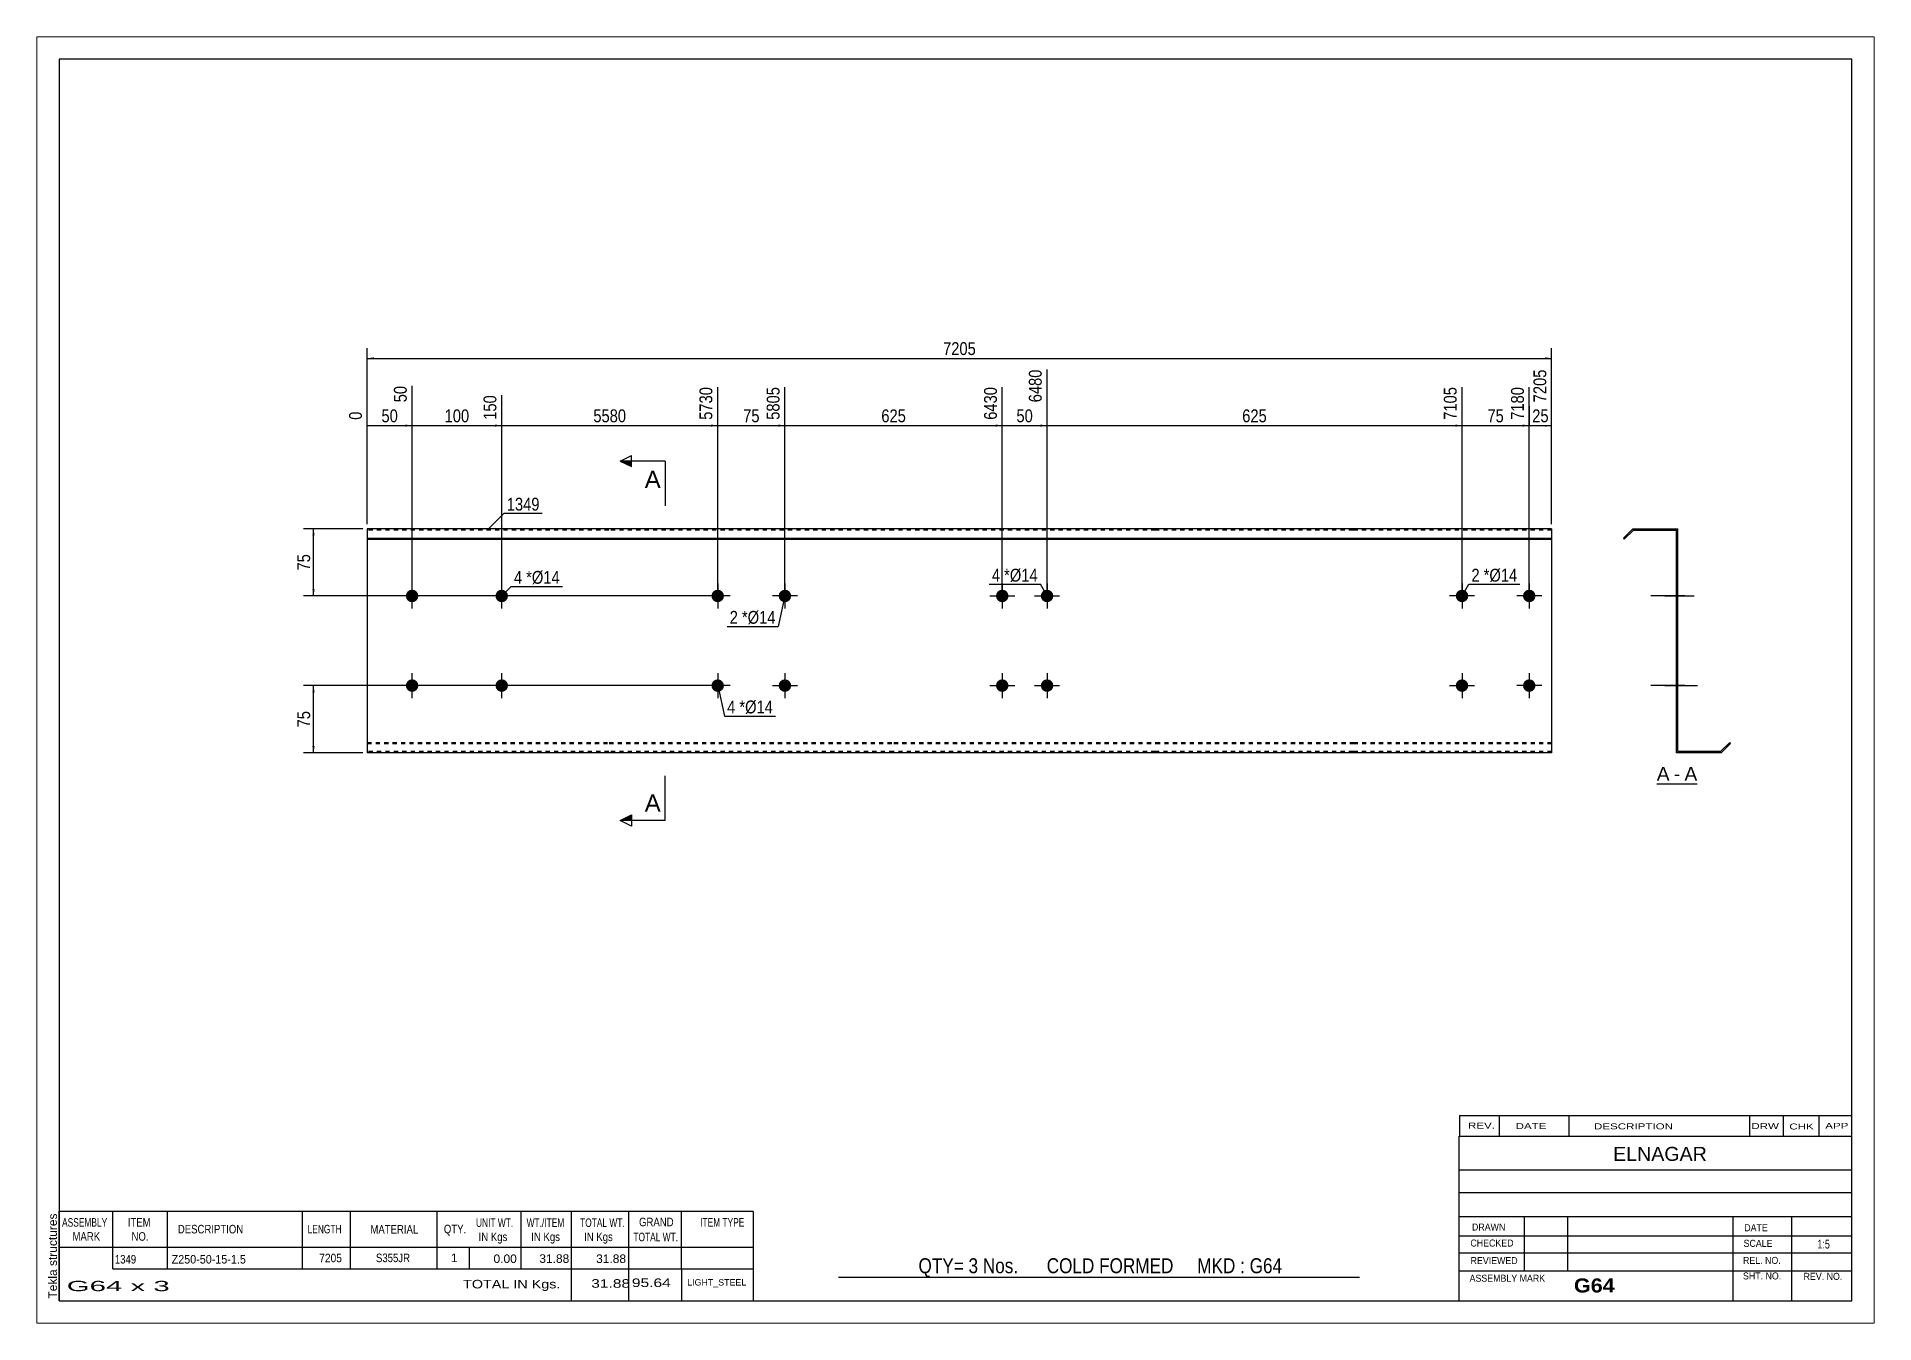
# Paper-space layout 'Layout1' of a CAD drawing. Header units: millimetres. Extents: x 0 to 410, y 0 to 287.
# The model-space entities are those that its viewports show. They can reach past a viewport. Long polylines and large blocks are cut down to what shows.
import ezdxf

# ---------------------------------------------------------------- set-up
doc = ezdxf.new("R2010")
doc.units = ezdxf.units.MM
doc.linetypes.add('DXK_LINE_DOT1', pattern=[1.8814, 0.9407, -0.9407])
doc.layers.add('Viewport layer', color=7, linetype='Continuous', plot=False)
doc.styles.add('Arial', font='ARIAL.TTF', dxfattribs={"height": 0.2})
doc.styles.add('Arial Bold', font='ARIALBD.TTF', dxfattribs={"height": 0.2})
doc.styles.add('Arial Narrow', font='ARIALN.TTF', dxfattribs={"height": 0.2})

# ---------------------------------------------------------------- blocks, each defined once
blk = doc.blocks.new('Unknown-629089928-1613')
at = {"color": 5, "linetype": 'Continuous'}
for p, q in [((331.25, 129.75), (-68.75, 129.75)), ((-68.75, 129.75), (-68.75, -147.25)), ((331.25, -147.25), (331.25, 129.75)), ((-68.75, -147.25), (331.25, -147.25))]:
    blk.add_line(p, q, dxfattribs=at)
at = {"color": 174, "linetype": 'Continuous', "style": 'Arial'}
blk.add_text('Tekla structures', height=1.9102, rotation=90, dxfattribs=at).set_placement((-69.25, -146.75))
blk = doc.blocks.new('Unknown-629089928-12 - 1230')
at = {"color": 7, "linetype": 'Continuous'}
blk.add_line((287.73, -31.95), (296.76, -31.95), dxfattribs=at)
at = {"color": 0, "linetype": 'Continuous'}
blk.add_wipeout([(290.57, -31.2), (290.57, -28), (287.73, -28), (287.73, -31.2)], dxfattribs=at)
blk.add_wipeout([(292.95, -31.2), (292.95, -28), (291.53, -28), (291.53, -31.2)], dxfattribs=at)
at = {"color": 96, "linetype": 'Continuous', "style": 'Arial'}
blk.add_text('A', height=3.06, dxfattribs=at).set_placement((287.73, -31.2))
at = {"color": 0, "linetype": 'Continuous'}
blk.add_wipeout([(296.76, -31.2), (296.76, -28), (293.91, -28), (293.91, -31.2)], dxfattribs=at)
at = {"color": 96, "linetype": 'Continuous', "style": 'Arial'}
for s, p in [('A', (293.91, -31.2)), ('-', (291.53, -31.2))]:
    blk.add_text(s, height=3.06, dxfattribs=at).set_placement(p)
blk = doc.blocks.new('Bolt-629089928-1223 - 1203')
at = {"linetype": 'Continuous'}
blk.add_hatch(color=3, dxfattribs=at).paths.add_polyline_path([(245.67, 10, -1), (242.87, 10, -1)])
at = {"color": 3, "linetype": 'Continuous'}
for p, q in [((244.27, 12.8), (244.27, 7.2)), ((247.07, 10), (241.47, 10))]:
    blk.add_line(p, q, dxfattribs=at)
blk = doc.blocks.new('Part-629089928-1218 - 1203')
at = {"color": 2, "linetype": 'Continuous'}
for p, q in [((0, 25), (0, -25)), ((53.9, 25), (0, 25)), ((117.39, 25), (54, 25)), ((175.88, 25), (117.49, 25)), ((219.98, 25), (175.98, 25)), ((264.27, 25), (220.08, 25)), ((264.27, 25), (264.27, -25)), ((0, 22.88), (53.9, 22.88)), ((0, 22.67), (53.9, 22.67)), ((54, 22.88), (117.39, 22.88)), ((54, 22.67), (117.39, 22.67)), ((117.49, 22.88), (175.88, 22.88)), ((117.49, 22.67), (175.88, 22.67)), ((175.98, 22.88), (219.98, 22.88)), ((175.98, 22.67), (219.98, 22.67)), ((220.08, 22.88), (264.27, 22.88)), ((220.08, 22.67), (264.27, 22.67)), ((53.9, -25), (0, -25)), ((117.39, -25), (54, -25)), ((175.88, -25), (117.49, -25)), ((219.98, -25), (175.98, -25)), ((264.27, -25), (220.08, -25))]:
    blk.add_line(p, q, dxfattribs=at)
at = {"color": 7, "linetype": 'DXK_LINE_DOT1'}
for p, q in [((53.9, 24.7), (0, 24.7)), ((117.39, 24.7), (54, 24.7)), ((175.88, 24.7), (117.49, 24.7)), ((219.98, 24.7), (175.98, 24.7)), ((264.27, 24.7), (220.08, 24.7)), ((0, -22.67), (53.9, -22.67)), ((0, -22.88), (53.9, -22.88)), ((54, -22.67), (117.39, -22.67)), ((54, -22.88), (117.39, -22.88)), ((117.49, -22.67), (175.88, -22.67)), ((117.49, -22.88), (175.88, -22.88)), ((175.98, -22.67), (219.98, -22.67)), ((175.98, -22.88), (219.98, -22.88)), ((220.08, -22.67), (264.27, -22.67)), ((220.08, -22.88), (264.27, -22.88)), ((53.9, -24.7), (0, -24.7)), ((117.39, -24.7), (54, -24.7)), ((175.88, -24.7), (117.49, -24.7)), ((219.98, -24.7), (175.98, -24.7)), ((264.27, -24.7), (220.08, -24.7))]:
    blk.add_line(p, q, dxfattribs=at)
blk = doc.blocks.new('Bolt-629089928-1219 - 1203')
at = {"linetype": 'Continuous'}
for points in [[(10, 8.6, -1), (10, 11.4, -1)], [(30, 8.6, -1), (30, 11.4, -1)], [(10, -11.4, -1), (10, -8.6, -1)], [(30, -11.4, -1), (30, -8.6, -1)]]:
    blk.add_hatch(color=3, dxfattribs=at).paths.add_polyline_path(points)
at = {"color": 3, "linetype": 'Continuous'}
for p, q in [((10, 7.2), (10, 12.8)), ((30, 7.2), (30, 12.8)), ((12.8, 10), (7.2, 10)), ((32.8, 10), (27.2, 10)), ((10, -12.8), (10, -7.2)), ((30, -12.8), (30, -7.2)), ((12.8, -10), (7.2, -10)), ((32.8, -10), (27.2, -10))]:
    blk.add_line(p, q, dxfattribs=at)
blk = doc.blocks.new('Bolt-629089928-1220 - 1203')
at = {"linetype": 'Continuous'}
for points in [[(143.08, 10, -1), (140.28, 10, -1)], [(153.08, 10, -1), (150.28, 10, -1)], [(143.08, -10, -1), (140.28, -10, -1)], [(153.08, -10, -1), (150.28, -10, -1)]]:
    blk.add_hatch(color=3, dxfattribs=at).paths.add_polyline_path(points)
at = {"color": 3, "linetype": 'Continuous'}
for p, q in [((141.68, 12.8), (141.68, 7.2)), ((151.68, 12.8), (151.68, 7.2)), ((138.88, 10), (144.48, 10)), ((148.88, 10), (154.48, 10)), ((141.68, -7.2), (141.68, -12.8)), ((151.68, -7.2), (151.68, -12.8)), ((138.88, -10), (144.48, -10)), ((148.88, -10), (154.48, -10))]:
    blk.add_line(p, q, dxfattribs=at)
blk = doc.blocks.new('Bolt-629089928-1221 - 1203')
at = {"linetype": 'Continuous'}
blk.add_hatch(color=3, dxfattribs=at).paths.add_polyline_path([(94.59, -10, -1), (91.79, -10, -1)])
at = {"color": 3, "linetype": 'Continuous'}
for p, q in [((93.19, -7.2), (93.19, -12.8)), ((90.39, -10), (95.99, -10))]:
    blk.add_line(p, q, dxfattribs=at)
blk = doc.blocks.new('Bolt-629089928-1222 - 1203')
at = {"linetype": 'Continuous'}
blk.add_hatch(color=3, dxfattribs=at).paths.add_polyline_path([(245.67, -10, -1), (242.87, -10, -1)])
at = {"color": 3, "linetype": 'Continuous'}
for p, q in [((244.27, -7.2), (244.27, -12.8)), ((241.47, -10), (247.07, -10))]:
    blk.add_line(p, q, dxfattribs=at)
blk = doc.blocks.new('Bolt-629089928-1224 - 1203')
at = {"linetype": 'Continuous'}
blk.add_hatch(color=3, dxfattribs=at).paths.add_polyline_path([(94.59, 10, -1), (91.79, 10, -1)])
at = {"color": 3, "linetype": 'Continuous'}
for p, q in [((93.19, 12.8), (93.19, 7.2)), ((95.99, 10), (90.39, 10))]:
    blk.add_line(p, q, dxfattribs=at)
blk = doc.blocks.new('Bolt-629089928-1225 - 1203')
at = {"linetype": 'Continuous'}
for points in [[(79.59, -10, -1), (76.79, -10, -1)], [(260.67, -10, -1), (257.87, -10, -1)]]:
    blk.add_hatch(color=3, dxfattribs=at).paths.add_polyline_path(points)
at = {"color": 3, "linetype": 'Continuous'}
for p, q in [((78.19, -7.2), (78.19, -12.8)), ((259.27, -7.2), (259.27, -12.8)), ((80.99, -10), (75.39, -10)), ((262.07, -10), (256.47, -10))]:
    blk.add_line(p, q, dxfattribs=at)
blk = doc.blocks.new('Bolt-629089928-1226 - 1203')
at = {"linetype": 'Continuous'}
for points in [[(79.59, 10, -1), (76.79, 10, -1)], [(260.67, 10, -1), (257.87, 10, -1)]]:
    blk.add_hatch(color=3, dxfattribs=at).paths.add_polyline_path(points)
at = {"color": 3, "linetype": 'Continuous'}
for p, q in [((78.19, 12.8), (78.19, 7.2)), ((259.27, 12.8), (259.27, 7.2)), ((80.99, 10), (75.39, 10)), ((262.07, 10), (256.47, 10))]:
    blk.add_line(p, q, dxfattribs=at)
blk = doc.blocks.new('Part-629089928-1232 - 1230')
at = {"color": 2, "linetype": 'Continuous'}
for p, q in [((282.39, 25), (280.27, 22.88)), ((280.48, 22.67), (282.52, 24.7)), ((282.39, 25), (292.39, 25)), ((282.52, 24.7), (292.09, 24.7)), ((292.09, -25), (292.09, 24.7)), ((292.39, -24.7), (292.39, 25)), ((280.27, 22.88), (280.48, 22.67)), ((301.97, -24.7), (304, -22.67)), ((302.09, -25), (304.21, -22.88)), ((304.21, -22.88), (304, -22.67)), ((302.09, -25), (292.09, -25)), ((301.97, -24.7), (292.39, -24.7))]:
    blk.add_line(p, q, dxfattribs=at)
blk = doc.blocks.new('Bolt-629089928-1233 - 1230')
at = {"linetype": 'Continuous'}
for points in [[(292.39, 8.6), (292.39, 11.4), (292.09, 11.4), (292.09, 8.6)], [(292.39, 8.6), (292.39, 11.4), (292.09, 11.4), (292.09, 8.6)], [(292.39, -11.4), (292.39, -8.6), (292.09, -8.6), (292.09, -11.4)], [(292.39, -11.4), (292.39, -8.6), (292.09, -8.6), (292.09, -11.4)]]:
    blk.add_hatch(color=3, dxfattribs=at).paths.add_polyline_path(points)
at = {"color": 3, "linetype": 'Continuous'}
for p, q in [((293.99, 10), (286.39, 10)), ((293.99, 10), (286.39, 10)), ((292.39, 11.4), (292.09, 11.4)), ((292.39, 11.4), (292.09, 11.4)), ((292.39, 8.6), (292.09, 8.6)), ((292.39, 8.6), (292.09, 8.6)), ((293.99, -10), (286.39, -10)), ((293.99, -10), (286.39, -10)), ((292.39, -8.6), (292.09, -8.6)), ((292.39, -8.6), (292.09, -8.6)), ((292.39, -11.4), (292.09, -11.4)), ((292.39, -11.4), (292.09, -11.4))]:
    blk.add_line(p, q, dxfattribs=at)
blk = doc.blocks.new('Bolt-629089928-1234 - 1230')
at = {"linetype": 'Continuous'}
for points in [[(292.39, 8.6), (292.39, 11.4), (292.09, 11.4), (292.09, 8.6)], [(292.39, 8.6), (292.39, 11.4), (292.09, 11.4), (292.09, 8.6)], [(292.39, -11.4), (292.39, -8.6), (292.09, -8.6), (292.09, -11.4)], [(292.39, -11.4), (292.39, -8.6), (292.09, -8.6), (292.09, -11.4)]]:
    blk.add_hatch(color=3, dxfattribs=at).paths.add_polyline_path(points)
at = {"color": 3, "linetype": 'Continuous'}
for p, q in [((289.49, 10), (296.09, 10)), ((289.49, 10), (296.09, 10)), ((292.09, 11.4), (292.39, 11.4)), ((292.09, 11.4), (292.39, 11.4)), ((292.09, 8.6), (292.39, 8.6)), ((292.09, 8.6), (292.39, 8.6)), ((289.49, -10), (296.09, -10)), ((289.49, -10), (296.09, -10)), ((292.09, -8.6), (292.39, -8.6)), ((292.09, -8.6), (292.39, -8.6)), ((292.09, -11.4), (292.39, -11.4)), ((292.09, -11.4), (292.39, -11.4))]:
    blk.add_line(p, q, dxfattribs=at)
blk = doc.blocks.new('Bolt-629089928-1235 - 1230')
at = {"linetype": 'Continuous'}
blk.add_hatch(color=3, dxfattribs=at).paths.add_polyline_path([(292.39, -11.4), (292.39, -8.6), (292.09, -8.6), (292.09, -11.4)])
at = {"color": 3, "linetype": 'Continuous'}
for p, q in [((290.19, -10), (296.79, -10)), ((292.09, -8.6), (292.39, -8.6)), ((292.09, -11.4), (292.39, -11.4))]:
    blk.add_line(p, q, dxfattribs=at)
blk = doc.blocks.new('Bolt-629089928-1236 - 1230')
at = {"linetype": 'Continuous'}
blk.add_hatch(color=3, dxfattribs=at).paths.add_polyline_path([(292.39, -11.4), (292.39, -8.6), (292.09, -8.6), (292.09, -11.4)])
at = {"color": 3, "linetype": 'Continuous'}
for p, q in [((290.19, -10), (296.79, -10)), ((292.09, -8.6), (292.39, -8.6)), ((292.09, -11.4), (292.39, -11.4))]:
    blk.add_line(p, q, dxfattribs=at)
blk = doc.blocks.new('Bolt-629089928-1237 - 1230')
at = {"linetype": 'Continuous'}
blk.add_hatch(color=3, dxfattribs=at).paths.add_polyline_path([(292.39, 8.6), (292.39, 11.4), (292.09, 11.4), (292.09, 8.6)])
at = {"color": 3, "linetype": 'Continuous'}
for p, q in [((293.99, 10), (287.39, 10)), ((292.39, 11.4), (292.09, 11.4)), ((292.39, 8.6), (292.09, 8.6))]:
    blk.add_line(p, q, dxfattribs=at)
blk = doc.blocks.new('Bolt-629089928-1238 - 1230')
at = {"linetype": 'Continuous'}
blk.add_hatch(color=3, dxfattribs=at).paths.add_polyline_path([(292.39, 8.6), (292.39, 11.4), (292.09, 11.4), (292.09, 8.6)])
at = {"color": 3, "linetype": 'Continuous'}
for p, q in [((293.99, 10), (287.39, 10)), ((292.39, 11.4), (292.09, 11.4)), ((292.39, 8.6), (292.09, 8.6))]:
    blk.add_line(p, q, dxfattribs=at)
blk = doc.blocks.new('Bolt-629089928-1239 - 1230')
at = {"linetype": 'Continuous'}
blk.add_hatch(color=3, dxfattribs=at).paths.add_polyline_path([(292.39, -11.4), (292.39, -8.6), (292.09, -8.6), (292.09, -11.4)])
blk.add_hatch(color=3, dxfattribs=at).paths.add_polyline_path([(292.39, -11.4), (292.39, -8.6), (292.09, -8.6), (292.09, -11.4)])
at = {"color": 3, "linetype": 'Continuous'}
for p, q in [((293.99, -10), (287.39, -10)), ((293.99, -10), (287.39, -10)), ((292.39, -8.6), (292.09, -8.6)), ((292.39, -8.6), (292.09, -8.6)), ((292.39, -11.4), (292.09, -11.4)), ((292.39, -11.4), (292.09, -11.4))]:
    blk.add_line(p, q, dxfattribs=at)
blk = doc.blocks.new('Bolt-629089928-1240 - 1230')
at = {"linetype": 'Continuous'}
blk.add_hatch(color=3, dxfattribs=at).paths.add_polyline_path([(292.39, 8.6), (292.39, 11.4), (292.09, 11.4), (292.09, 8.6)])
blk.add_hatch(color=3, dxfattribs=at).paths.add_polyline_path([(292.39, 8.6), (292.39, 11.4), (292.09, 11.4), (292.09, 8.6)])
at = {"color": 3, "linetype": 'Continuous'}
for p, q in [((293.99, 10), (287.39, 10)), ((293.99, 10), (287.39, 10)), ((292.39, 11.4), (292.09, 11.4)), ((292.39, 11.4), (292.09, 11.4)), ((292.39, 8.6), (292.09, 8.6)), ((292.39, 8.6), (292.09, 8.6))]:
    blk.add_line(p, q, dxfattribs=at)
blk = doc.blocks.new('StraightDimension-629089928-1293 - 1203')
at = {"linetype": 'Continuous'}
for points in [[(-12.25, 23.5), (-12, 25), (-11.75, 23.5)], [(-11.75, 11.5), (-12, 10), (-12.25, 11.5)]]:
    blk.add_hatch(color=7, dxfattribs=at).paths.add_polyline_path(points)
at = {"color": 7, "linetype": 'Continuous'}
for p, q in [((-1, 25), (-14.25, 25)), ((-12, 10), (-12, 25)), ((77.19, 10), (-14.25, 10))]:
    blk.add_line(p, q, dxfattribs=at)
at = {"color": 0}
blk.add_wipeout([(-12.15, 19.93), (-16.35, 19.93), (-16.35, 15.07), (-12.15, 15.07)], dxfattribs=at)
at = {"color": 3, "style": 'Arial Narrow'}
blk.add_text('75', height=2.863, rotation=90.0002, dxfattribs=at).set_placement((-12.75, 15.67))
blk = doc.blocks.new('StraightDimension-629089928-1251 - 1203')
at = {"linetype": 'Continuous'}
blk.add_hatch(color=7, dxfattribs=at).paths.add_polyline_path([(150.18, 48.25), (151.68, 48), (150.18, 47.75)])
at = {"color": 7, "linetype": 'Continuous'}
for p, q in [((151.68, 11), (151.68, 60.51)), ((141.68, 11), (141.68, 56.61)), ((141.68, 48), (151.68, 48))]:
    blk.add_line(p, q, dxfattribs=at)
at = {"color": 0}
blk.add_wipeout([(149.11, 48.15), (149.11, 52.35), (144.25, 52.35), (144.25, 48.15)], dxfattribs=at)
at = {"color": 0, "linetype": 'Continuous'}
blk.add_wipeout([(151.08, 61.11), (146.88, 61.11), (146.88, 52.6), (151.08, 52.6)], dxfattribs=at)
at = {"color": 3, "linetype": 'Continuous', "style": 'Arial Narrow'}
blk.add_text('6480', height=2.863, rotation=90.0002, dxfattribs=at).set_placement((150.48, 53.2))
at = {"color": 3, "style": 'Arial Narrow'}
blk.add_text('50', height=2.863, dxfattribs=at).set_placement((144.85, 48.75))
blk = doc.blocks.new('StraightDimension-629089928-1250 - 1203')
at = {"linetype": 'Continuous'}
blk.add_hatch(color=7, dxfattribs=at).paths.add_polyline_path([(242.77, 48.25), (244.27, 48), (242.77, 47.75)])
at = {"color": 7, "linetype": 'Continuous'}
for p, q in [((151.68, 11), (151.68, 60.51)), ((244.27, 11), (244.27, 56.61)), ((151.68, 48), (244.27, 48))]:
    blk.add_line(p, q, dxfattribs=at)
at = {"color": 0, "linetype": 'Continuous'}
blk.add_wipeout([(243.67, 57.21), (239.47, 57.21), (239.47, 48.7), (243.67, 48.7)], dxfattribs=at)
at = {"color": 0}
blk.add_wipeout([(201.32, 48.15), (201.32, 52.35), (194.63, 52.35), (194.63, 48.15)], dxfattribs=at)
at = {"color": 3, "linetype": 'Continuous', "style": 'Arial Narrow'}
blk.add_text('7105', height=2.863, rotation=90.0002, dxfattribs=at).set_placement((243.07, 49.3))
at = {"color": 3, "style": 'Arial Narrow'}
blk.add_text('625', height=2.863, dxfattribs=at).set_placement((195.23, 48.75))
blk = doc.blocks.new('StraightDimension-629089928-1248 - 1203')
at = {"linetype": 'Continuous'}
blk.add_hatch(color=7, dxfattribs=at).paths.add_polyline_path([(262.77, 48.25), (264.27, 48), (262.77, 47.75)])
at = {"color": 7, "linetype": 'Continuous'}
for p, q in [((264.27, 26), (264.27, 60.51)), ((259.27, 11), (259.27, 56.61)), ((259.27, 48), (264.27, 48))]:
    blk.add_line(p, q, dxfattribs=at)
at = {"color": 0}
blk.add_wipeout([(264.2, 48.15), (264.2, 52.35), (259.34, 52.35), (259.34, 48.15)], dxfattribs=at)
at = {"color": 0, "linetype": 'Continuous'}
blk.add_wipeout([(263.67, 61.11), (259.47, 61.11), (259.47, 52.6), (263.67, 52.6)], dxfattribs=at)
at = {"color": 3, "linetype": 'Continuous', "style": 'Arial Narrow'}
blk.add_text('7205', height=2.863, rotation=90.0002, dxfattribs=at).set_placement((263.07, 53.2))
at = {"color": 3, "style": 'Arial Narrow'}
blk.add_text('25', height=2.863, dxfattribs=at).set_placement((259.94, 48.75))
blk = doc.blocks.new('StraightDimension-629089928-1249 - 1203')
at = {"linetype": 'Continuous'}
blk.add_hatch(color=7, dxfattribs=at).paths.add_polyline_path([(257.77, 48.25), (259.27, 48), (257.77, 47.75)])
at = {"color": 7, "linetype": 'Continuous'}
for p, q in [((244.27, 11), (244.27, 56.61)), ((259.27, 11), (259.27, 56.61)), ((244.27, 48), (259.27, 48))]:
    blk.add_line(p, q, dxfattribs=at)
at = {"color": 0}
blk.add_wipeout([(254.2, 48.15), (254.2, 52.35), (249.34, 52.35), (249.34, 48.15)], dxfattribs=at)
at = {"color": 0, "linetype": 'Continuous'}
blk.add_wipeout([(258.67, 57.21), (254.47, 57.21), (254.47, 48.7), (258.67, 48.7)], dxfattribs=at)
at = {"color": 3, "linetype": 'Continuous', "style": 'Arial Narrow'}
blk.add_text('7180', height=2.863, rotation=90.0002, dxfattribs=at).set_placement((258.07, 49.3))
at = {"color": 3, "style": 'Arial Narrow'}
blk.add_text('75', height=2.863, dxfattribs=at).set_placement((249.94, 48.75))
blk = doc.blocks.new('StraightDimension-629089928-1252 - 1203')
at = {"linetype": 'Continuous'}
blk.add_hatch(color=7, dxfattribs=at).paths.add_polyline_path([(140.18, 48.25), (141.68, 48), (140.18, 47.75)])
at = {"color": 7, "linetype": 'Continuous'}
for p, q in [((93.19, 11), (93.19, 56.61)), ((141.68, 11), (141.68, 56.61)), ((93.19, 48), (141.68, 48))]:
    blk.add_line(p, q, dxfattribs=at)
at = {"color": 0, "linetype": 'Continuous'}
blk.add_wipeout([(141.08, 57.21), (136.88, 57.21), (136.88, 48.7), (141.08, 48.7)], dxfattribs=at)
at = {"color": 0}
blk.add_wipeout([(120.78, 48.15), (120.78, 52.35), (114.1, 52.35), (114.1, 48.15)], dxfattribs=at)
at = {"color": 3, "linetype": 'Continuous', "style": 'Arial Narrow'}
blk.add_text('6430', height=2.863, rotation=90.0002, dxfattribs=at).set_placement((140.48, 49.3))
at = {"color": 3, "style": 'Arial Narrow'}
blk.add_text('625', height=2.863, dxfattribs=at).set_placement((114.7, 48.75))
blk = doc.blocks.new('StraightDimension-629089928-1253 - 1203')
at = {"linetype": 'Continuous'}
blk.add_hatch(color=7, dxfattribs=at).paths.add_polyline_path([(91.69, 48.25), (93.19, 48), (91.69, 47.75)])
at = {"color": 7, "linetype": 'Continuous'}
for p, q in [((78.19, 11), (78.19, 56.61)), ((93.19, 11), (93.19, 56.61)), ((78.19, 48), (93.19, 48))]:
    blk.add_line(p, q, dxfattribs=at)
at = {"color": 0}
blk.add_wipeout([(88.12, 48.15), (88.12, 52.35), (83.27, 52.35), (83.27, 48.15)], dxfattribs=at)
at = {"color": 0, "linetype": 'Continuous'}
blk.add_wipeout([(92.59, 57.21), (88.39, 57.21), (88.39, 48.7), (92.59, 48.7)], dxfattribs=at)
at = {"color": 3, "linetype": 'Continuous', "style": 'Arial Narrow'}
blk.add_text('5805', height=2.863, rotation=90.0002, dxfattribs=at).set_placement((91.99, 49.3))
at = {"color": 3, "style": 'Arial Narrow'}
blk.add_text('75', height=2.863, dxfattribs=at).set_placement((83.87, 48.75))
blk = doc.blocks.new('StraightDimension-629089928-1254 - 1203')
at = {"linetype": 'Continuous'}
blk.add_hatch(color=7, dxfattribs=at).paths.add_polyline_path([(76.69, 48.25), (78.19, 48), (76.69, 47.75)])
at = {"color": 7, "linetype": 'Continuous'}
for p, q in [((30, 11), (30, 54.78)), ((78.19, 11), (78.19, 56.61)), ((30, 48), (78.19, 48))]:
    blk.add_line(p, q, dxfattribs=at)
at = {"color": 0, "linetype": 'Continuous'}
blk.add_wipeout([(77.59, 57.21), (73.39, 57.21), (73.39, 48.7), (77.59, 48.7)], dxfattribs=at)
at = {"color": 0}
blk.add_wipeout([(58.35, 48.15), (58.35, 52.35), (49.84, 52.35), (49.84, 48.15)], dxfattribs=at)
at = {"color": 3, "linetype": 'Continuous', "style": 'Arial Narrow'}
blk.add_text('5730', height=2.863, rotation=90.0002, dxfattribs=at).set_placement((76.99, 49.3))
at = {"color": 3, "style": 'Arial Narrow'}
blk.add_text('5580', height=2.863, dxfattribs=at).set_placement((50.44, 48.75))
blk = doc.blocks.new('StraightDimension-629089928-1255 - 1203')
at = {"linetype": 'Continuous'}
blk.add_hatch(color=7, dxfattribs=at).paths.add_polyline_path([(28.5, 48.25), (30, 48), (28.5, 47.75)])
at = {"color": 7, "linetype": 'Continuous'}
for p, q in [((10, 11), (10, 56.86)), ((30, 11), (30, 54.78)), ((10, 48), (30, 48))]:
    blk.add_line(p, q, dxfattribs=at)
at = {"color": 0}
blk.add_wipeout([(23.34, 48.15), (23.34, 52.35), (16.66, 52.35), (16.66, 48.15)], dxfattribs=at)
at = {"color": 3, "style": 'Arial Narrow'}
blk.add_text('100', height=2.863, dxfattribs=at).set_placement((17.26, 48.75))
at = {"color": 0, "linetype": 'Continuous'}
blk.add_wipeout([(29.4, 55.38), (25.2, 55.38), (25.2, 48.7), (29.4, 48.7)], dxfattribs=at)
at = {"color": 3, "linetype": 'Continuous', "style": 'Arial Narrow'}
blk.add_text('150', height=2.863, rotation=90.0002, dxfattribs=at).set_placement((28.8, 49.3))
blk = doc.blocks.new('StraightDimension-629089928-1256 - 1203')
at = {"linetype": 'Continuous'}
blk.add_hatch(color=7, dxfattribs=at).paths.add_polyline_path([(8.5, 48.25), (10, 48), (8.5, 47.75)])
at = {"color": 7, "linetype": 'Continuous'}
for p, q in [((10, 11), (10, 56.86)), ((0, 26), (0, 51.13)), ((0, 48), (10, 48))]:
    blk.add_line(p, q, dxfattribs=at)
at = {"color": 0, "linetype": 'Continuous'}
blk.add_wipeout([(-0.6, 51.73), (-4.8, 51.73), (-4.8, 48.7), (-0.6, 48.7)], dxfattribs=at)
at = {"color": 0}
blk.add_wipeout([(7.43, 48.15), (7.43, 52.35), (2.57, 52.35), (2.57, 48.15)], dxfattribs=at)
at = {"color": 3, "linetype": 'Continuous', "style": 'Arial Narrow'}
blk.add_text('0', height=2.86, rotation=90.0002, dxfattribs=at).set_placement((-1.2, 49.3))
at = {"color": 0, "linetype": 'Continuous'}
blk.add_wipeout([(9.4, 57.46), (5.2, 57.46), (5.2, 52.6), (9.4, 52.6)], dxfattribs=at)
at = {"color": 3, "linetype": 'Continuous', "style": 'Arial Narrow'}
blk.add_text('50', height=2.863, rotation=90.0002, dxfattribs=at).set_placement((8.8, 53.2))
at = {"color": 3, "style": 'Arial Narrow'}
blk.add_text('50', height=2.863, dxfattribs=at).set_placement((3.17, 48.75))
blk = doc.blocks.new('StraightDimension-629089928-1299 - 1203')
at = {"linetype": 'Continuous'}
for points in [[(-12.25, -11.5), (-12, -10), (-11.75, -11.5)], [(-11.75, -23.5), (-12, -25), (-12.25, -23.5)]]:
    blk.add_hatch(color=7, dxfattribs=at).paths.add_polyline_path(points)
at = {"color": 7, "linetype": 'Continuous'}
for p, q in [((77.19, -10), (-14.25, -10)), ((-12, -25), (-12, -10)), ((-1, -25), (-14.25, -25))]:
    blk.add_line(p, q, dxfattribs=at)
at = {"color": 0}
blk.add_wipeout([(-12.15, -15.07), (-16.35, -15.07), (-16.35, -19.93), (-12.15, -19.93)], dxfattribs=at)
at = {"color": 3, "style": 'Arial Narrow'}
blk.add_text('75', height=2.863, rotation=90.0002, dxfattribs=at).set_placement((-12.75, -19.33))
blk = doc.blocks.new('StraightDimension-629089928-1305 - 1203')
at = {"linetype": 'Continuous'}
for points in [[(1.5, 62.75), (0, 63), (1.5, 63.25)], [(262.77, 63.25), (264.27, 63), (262.77, 62.75)]]:
    blk.add_hatch(color=7, dxfattribs=at).paths.add_polyline_path(points)
at = {"color": 7, "linetype": 'Continuous'}
for p, q in [((0, 26), (0, 65.25)), ((0, 63), (264.27, 63)), ((264.27, 26), (264.27, 65.25))]:
    blk.add_line(p, q, dxfattribs=at)
at = {"color": 0}
blk.add_wipeout([(136.39, 63.15), (136.39, 67.35), (127.88, 67.35), (127.88, 63.15)], dxfattribs=at)
at = {"color": 3, "style": 'Arial Narrow'}
blk.add_text('7205', height=2.863, dxfattribs=at).set_placement((128.48, 63.75))
blk = doc.blocks.new('CBS_CALLOFF-629089928-1637')
at = {"color": 7, "linetype": 'Continuous'}
blk.add_line((105.13, -141.98), (221.36, -142), dxfattribs=at)
at = {"color": 3, "linetype": 'Continuous', "style": 'Arial Narrow'}
blk.add_text('QTY= 3 Nos.      COLD FORMED     MKD : G64', height=3.3405, dxfattribs=at).set_placement((122.99, -141.09))
blk = doc.blocks.new('CBS_BOM-629089928-1636')
at = {"color": 7, "linetype": 'Continuous'}
for p, q in [((-68.78, -135.28), (-68.78, -127.28)), ((-68.78, -127.28), (86.14, -127.28)), ((-56.78, -135.28), (-56.78, -127.28)), ((-44.59, -135.28), (-44.59, -127.28)), ((-14.43, -135.28), (-14.43, -127.28)), ((-3.75, -135.28), (-3.75, -127.28)), ((15.57, -135.28), (15.57, -127.28)), ((34.37, -135.28), (34.37, -127.28)), ((45.58, -135.28), (45.58, -127.28)), ((58.37, -135.28), (58.37, -127.28)), ((70.12, -135.28), (70.12, -127.28)), ((86.14, -127.29), (86.14, -135.27)), ((-68.78, -135.28), (86.14, -135.28)), ((-68.78, -140.08), (-68.78, -135.28)), ((-56.78, -140.08), (-56.78, -135.28)), ((-44.59, -140.08), (-44.59, -135.28)), ((-14.43, -140.08), (-14.43, -135.28)), ((-3.75, -140.08), (-3.75, -135.28)), ((15.57, -140.08), (15.57, -135.28)), ((22.83, -140.08), (22.83, -135.28)), ((34.37, -140.08), (34.37, -135.28)), ((45.58, -140.08), (45.58, -135.28)), ((58.37, -140.08), (58.37, -135.28)), ((70.14, -140.08), (70.14, -135.28)), ((86.14, -135.28), (86.14, -140.08)), ((-68.78, -147.28), (-68.78, -140.1)), ((-56.78, -140.08), (86.14, -140.08)), ((45.58, -147.28), (45.58, -140.1)), ((58.37, -147.28), (58.37, -140.1)), ((70.18, -147.28), (70.18, -140.1)), ((86.14, -140.08), (86.14, -147.28)), ((-68.78, -147.28), (86.14, -147.28))]:
    blk.add_line(p, q, dxfattribs=at)
at = {"color": 3, "linetype": 'Continuous', "style": 'Arial'}
for s, height, width, p in [('ASSEMBLY', 1.91, 0.7, (-68.1, -130.71)), ('ITEM', 1.91, 0.8, (-53.45, -130.71)), ('DESCRIPTION', 1.9102, 0.8, (-42.27, -132.21)), ('LENGTH', 1.91, 0.7, (-13.32, -132.21)), ('MATERIAL', 1.91, 0.8, (0.7, -132.26)), ('QTY.', 1.91, 0.8, (17.09, -132.18)), ('UNIT WT.', 1.91, 0.7, (24.26, -130.78)), ('WT./ITEM', 1.91, 0.7, (35.55, -130.78)), ('TOTAL WT.', 1.91, 0.7, (47.49, -130.78)), ('GRAND', 1.91, 0.8, (60.64, -130.62)), ('ITEM TYPE', 1.91, 0.7, (74.28, -130.7)), ('MARK', 1.91, 0.8, (-65.78, -133.84)), ('NO.', 1.91, 0.8, (-52.6, -133.84)), ('IN Kgs', 1.91, 0.8, (24.84, -133.92)), ('IN Kgs', 1.91, 0.8, (36.59, -133.92)), ('IN Kgs', 1.91, 0.8, (48.38, -133.92)), ('TOTAL WT.', 1.91, 0.7, (59.38, -133.96))]:
    blk.add_text(s, height=height, dxfattribs=dict(at, width=width)).set_placement(p)
at = {"color": 7, "linetype": 'Continuous', "style": 'Arial'}
for s, height, width, p in [('1349', 1.91, 0.8, (-56.32, -138.93)), ('Z250-50-15-1.5', 1.9102, 0.9, (-43.65, -138.93)), ('7205', 1.91, 0.85, (-10.71, -138.65)), ('S355JR', 1.91, 0.8, (1.94, -138.62))]:
    blk.add_text(s, height=height, dxfattribs=dict(at, width=width)).set_placement(p)
for s, p in [('1', (18.66, -138.62)), ('0.00', (28.17, -138.81)), ('31.88', (38.39, -138.78)), ('31.88', (51.06, -138.81))]:
    blk.add_text(s, height=1.91, dxfattribs=at).set_placement(p)
at = {"color": 6, "linetype": 'Continuous', "style": 'Arial'}
for s, height, width, p in [('G64 x 3', 2.292, 2.05, (-67.06, -145.09)), ('TOTAL IN Kgs.', 1.9102, 1.2, (21.38, -144.48)), ('31.88', 1.91, 1.3, (49.97, -144.33)), ('95.64', 1.91, 1.3, (59.04, -144.17))]:
    blk.add_text(s, height=height, dxfattribs=dict(at, width=width)).set_placement(p)
blk.add_text('LIGHT_STEEL', height=1.4135, dxfattribs=at).set_placement((71.39, -143.83))
blk = doc.blocks.new('CBS_NAME_BLOG-629089928-1638')
at = {"color": 7, "linetype": 'Continuous'}
for p, q in [((243.66, -110.5), (331.18, -110.5)), ((243.66, -147.21), (243.66, -110.5)), ((243.66, -118.04), (331.18, -118.04)), ((243.73, -123.09), (331.25, -123.09)), ((243.66, -128.46), (331.18, -128.46)), ((258.18, -140.57), (258.18, -128.47)), ((267.87, -140.54), (267.87, -128.47)), ((304.78, -147.21), (304.78, -128.48)), ((317.83, -147.21), (317.83, -128.47)), ((243.67, -132.76), (331.25, -132.74)), ((243.66, -136.51), (331.18, -136.51)), ((243.66, -140.55), (331.18, -140.55)), ((243.66, -147.25), (331.25, -147.25))]:
    blk.add_line(p, q, dxfattribs=at)
at = {"color": 3, "linetype": 'Continuous', "style": 'Arial'}
blk.add_text('ELNAGAR', height=3.133, dxfattribs=at).set_placement((277.98, -116.03))
at = {"color": 3, "linetype": 'Continuous'}
for s, height, style, width, p in [('DRAWN', 1.566, 'Arial', 0.9, (246.49, -131.57)), ('DATE', 1.566, 'Arial', 0.9, (307.25, -131.73)), ('CHECKED', 1.566, 'Arial', 0.9, (246.14, -135.14)), ('SCALE', 1.566, 'Arial', 0.9, (307.1, -135.21)), ('1:5', 1.957, 'Arial Narrow', 0.9, (323.55, -135.57)), ('REVIEWED', 1.566, 'Arial', 0.9, (246.18, -139.06)), ('REL. NO.', 1.566, 'Arial', 0.9, (306.96, -139.01)), ('ASSEMBLY MARK', 1.5663, 'Arial', 0.9, (245.96, -142.99)), ('G64', 3.131, 'Arial Bold', 1.1, (269.24, -145.39)), ('SHT. NO.', 1.566, 'Arial', 0.9, (306.96, -142.48)), ('REV. NO.', 1.566, 'Arial', 0.9, (320.48, -142.57))]:
    blk.add_text(s, height=height, dxfattribs=dict(at, style=style, width=width)).set_placement(p)
blk = doc.blocks.new('CBS_REVISION-629089928-1639')
at = {"color": 7, "linetype": 'Continuous'}
for p, q in [((243.74, -105.87), (331.24, -105.87)), ((243.74, -105.87), (243.74, -110.5)), ((252.54, -105.87), (252.54, -110.5)), ((268.13, -105.87), (268.13, -110.44)), ((308.39, -105.87), (308.39, -110.5)), ((315.93, -105.87), (315.93, -110.5)), ((323.88, -105.87), (323.88, -110.5)), ((243.74, -110.5), (331.24, -110.5))]:
    blk.add_line(p, q, dxfattribs=at)
at = {"color": 7, "style": 'Arial Narrow', "width": 1.7}
for s, height, p in [('REV.', 1.326, (245.6, -108.82)), ('DATE', 1.326, (256.23, -108.94)), ('DESCRIPTION', 1.3257, (273.71, -108.99)), ('DRW', 1.326, (308.82, -108.93)), ('CHK', 1.326, (317.31, -109.02)), ('APP', 1.326, (325.31, -108.87))]:
    blk.add_text(s, height=height, dxfattribs=at).set_placement(p)
blk = doc.blocks.new('SectionMark-629089928-1246 - 1203')
at = {"linetype": 'Continuous'}
for points in [[(58.96, 40.1), (58.96, 38.85), (56.46, 40.1)], [(58.96, -38.85), (58.96, -40.1), (56.46, -40.1)]]:
    blk.add_hatch(color=30, dxfattribs=at).paths.add_polyline_path(points)
at = {"color": 30, "linetype": 'Continuous'}
for p, q in [((56.46, 40.1), (58.96, 41.35)), ((58.96, 38.85), (58.96, 41.35)), ((56.46, 40.1), (58.96, 38.85)), ((56.46, -40.1), (58.96, -38.85)), ((58.96, -41.35), (56.46, -40.1)), ((58.96, -38.85), (58.96, -41.35))]:
    blk.add_line(p, q, dxfattribs=at)
at = {"color": 0, "linetype": 'Continuous'}
for points in [[(65.46, 34.1), (65.46, 38.1), (61.91, 38.1), (61.91, 34.1)], [(65.46, -38.1), (65.46, -34.1), (61.91, -34.1), (61.91, -38.1)]]:
    blk.add_wipeout(points, dxfattribs=at)
at = {"color": 30, "linetype": 'Continuous'}
for p, q in [((66.46, 40.1), (56.46, 40.1)), ((66.46, 40.1), (66.46, 30.1)), ((66.46, -40.1), (66.46, -30.1)), ((66.46, -40.1), (56.46, -40.1))]:
    blk.add_line(p, q, dxfattribs=at)
at = {"color": 96, "linetype": 'Continuous', "style": 'Arial'}
for p in [(61.91, 34.1), (61.91, -38.1)]:
    blk.add_text('A', height=3.82, dxfattribs=at).set_placement(p)
blk = doc.blocks.new('Mark-629089928-1308 - 1203')
at = {"color": 0}
blk.add_wipeout([(38.45, 29.04), (38.45, 32.04), (31.13, 32.04), (31.13, 29.04)], dxfattribs=at)
blk.add_wipeout([(38.45, 29.04), (38.45, 32.04), (31.13, 32.04), (31.13, 29.04)], dxfattribs=at)
at = {"color": 7, "linetype": 'Continuous'}
for p, q in [((27, 24.9), (30.53, 28.44)), ((30.53, 28.44), (39.05, 28.44))]:
    blk.add_line(p, q, dxfattribs=at)
at = {"color": 3, "style": 'Arial Narrow'}
blk.add_text('1349', height=2.863, dxfattribs=at).set_placement((31.13, 29.04))
blk = doc.blocks.new('MarkSet-629089928-1316 - 1203')
at = {"color": 0}
blk.add_wipeout([(82.7, 3.8), (82.7, 6.8), (80.87, 6.8), (80.87, 3.8)], dxfattribs=at)
blk.add_wipeout([(82.7, 3.8), (82.7, 6.8), (80.87, 6.8), (80.87, 3.8)], dxfattribs=at)
blk.add_wipeout([(84.88, 3.8), (84.88, 6.8), (83.6, 6.8), (83.6, 3.8)], dxfattribs=at)
blk.add_wipeout([(84.88, 3.8), (84.88, 6.8), (83.6, 6.8), (83.6, 3.8)], dxfattribs=at)
at = {"color": 3, "style": 'Arial Narrow'}
blk.add_text('2', height=2.86, dxfattribs=at).set_placement((80.87, 3.8))
at = {"color": 0}
blk.add_wipeout([(91.09, 3.8), (91.09, 6.8), (84.88, 6.8), (84.88, 3.8)], dxfattribs=at)
blk.add_wipeout([(91.09, 3.8), (91.09, 6.8), (84.88, 6.8), (84.88, 3.8)], dxfattribs=at)
at = {"color": 7, "linetype": 'Continuous'}
for p in [(93.19, 10), (80.27, 3.2)]:
    blk.add_line(p, (91.69, 3.2), dxfattribs=at)
at = {"color": 3, "style": 'Arial Narrow'}
for s, height, p in [('*', 2.86, (83.6, 3.8)), ('Ø14', 2.863, (84.88, 3.8))]:
    blk.add_text(s, height=height, dxfattribs=at).set_placement(p)
blk = doc.blocks.new('MarkSet-629089928-1321 - 1203')
at = {"color": 0}
blk.add_wipeout([(248.2, 13.2), (248.2, 16.2), (246.37, 16.2), (246.37, 13.2)], dxfattribs=at)
blk.add_wipeout([(248.2, 13.2), (248.2, 16.2), (246.37, 16.2), (246.37, 13.2)], dxfattribs=at)
at = {"color": 7, "linetype": 'Continuous'}
blk.add_line((244.27, 10), (245.77, 12.6), dxfattribs=at)
at = {"color": 0}
blk.add_wipeout([(250.38, 13.2), (250.38, 16.2), (249.1, 16.2), (249.1, 13.2)], dxfattribs=at)
blk.add_wipeout([(250.38, 13.2), (250.38, 16.2), (249.1, 16.2), (249.1, 13.2)], dxfattribs=at)
at = {"color": 3, "style": 'Arial Narrow'}
blk.add_text('2', height=2.86, dxfattribs=at).set_placement((246.37, 13.2))
at = {"color": 0}
blk.add_wipeout([(256.59, 13.2), (256.59, 16.2), (250.38, 16.2), (250.38, 13.2)], dxfattribs=at)
blk.add_wipeout([(256.59, 13.2), (256.59, 16.2), (250.38, 16.2), (250.38, 13.2)], dxfattribs=at)
at = {"color": 7, "linetype": 'Continuous'}
blk.add_line((245.77, 12.6), (257.19, 12.6), dxfattribs=at)
at = {"color": 3, "style": 'Arial Narrow'}
for s, height, p in [('*', 2.86, (249.1, 13.2)), ('Ø14', 2.863, (250.38, 13.2))]:
    blk.add_text(s, height=height, dxfattribs=at).set_placement(p)
blk = doc.blocks.new('MarkSet-629089928-1326 - 1203')
at = {"color": 0}
blk.add_wipeout([(82.12, -16.2), (82.12, -13.2), (80.29, -13.2), (80.29, -16.2)], dxfattribs=at)
blk.add_wipeout([(82.12, -16.2), (82.12, -13.2), (80.29, -13.2), (80.29, -16.2)], dxfattribs=at)
at = {"color": 7, "linetype": 'Continuous'}
blk.add_line((78.19, -10), (79.69, -16.8), dxfattribs=at)
at = {"color": 0}
blk.add_wipeout([(84.3, -16.2), (84.3, -13.2), (83.02, -13.2), (83.02, -16.2)], dxfattribs=at)
blk.add_wipeout([(84.3, -16.2), (84.3, -13.2), (83.02, -13.2), (83.02, -16.2)], dxfattribs=at)
at = {"color": 3, "style": 'Arial Narrow'}
blk.add_text('4', height=2.86, dxfattribs=at).set_placement((80.29, -16.2))
at = {"color": 0}
blk.add_wipeout([(90.51, -16.2), (90.51, -13.2), (84.3, -13.2), (84.3, -16.2)], dxfattribs=at)
blk.add_wipeout([(90.51, -16.2), (90.51, -13.2), (84.3, -13.2), (84.3, -16.2)], dxfattribs=at)
at = {"color": 7, "linetype": 'Continuous'}
blk.add_line((79.69, -16.8), (91.11, -16.8), dxfattribs=at)
at = {"color": 3, "style": 'Arial Narrow'}
for s, height, p in [('*', 2.86, (83.02, -16.2)), ('Ø14', 2.863, (84.3, -16.2))]:
    blk.add_text(s, height=height, dxfattribs=at).set_placement(p)
blk = doc.blocks.new('Mark-629089928-1329 - 1203')
at = {"color": 0}
blk.add_wipeout([(34.55, 12.72), (34.55, 15.72), (32.72, 15.72), (32.72, 12.72)], dxfattribs=at)
blk.add_wipeout([(34.55, 12.72), (34.55, 15.72), (32.72, 15.72), (32.72, 12.72)], dxfattribs=at)
at = {"color": 7, "linetype": 'Continuous'}
blk.add_line((30, 10), (32.12, 12.12), dxfattribs=at)
at = {"color": 0}
blk.add_wipeout([(36.73, 12.72), (36.73, 15.72), (35.45, 15.72), (35.45, 12.72)], dxfattribs=at)
blk.add_wipeout([(36.73, 12.72), (36.73, 15.72), (35.45, 15.72), (35.45, 12.72)], dxfattribs=at)
at = {"color": 3, "style": 'Arial Narrow'}
blk.add_text('4', height=2.86, dxfattribs=at).set_placement((32.72, 12.72))
at = {"color": 0}
blk.add_wipeout([(42.94, 12.72), (42.94, 15.72), (36.73, 15.72), (36.73, 12.72)], dxfattribs=at)
blk.add_wipeout([(42.94, 12.72), (42.94, 15.72), (36.73, 15.72), (36.73, 12.72)], dxfattribs=at)
at = {"color": 7, "linetype": 'Continuous'}
blk.add_line((32.12, 12.12), (43.54, 12.12), dxfattribs=at)
at = {"color": 3, "style": 'Arial Narrow'}
for s, height, p in [('*', 2.86, (35.45, 12.72)), ('Ø14', 2.863, (36.73, 12.72))]:
    blk.add_text(s, height=height, dxfattribs=at).set_placement(p)
blk = doc.blocks.new('Mark-629089928-1330 - 1203')
at = {"color": 0}
blk.add_wipeout([(141.19, 13.2), (141.19, 16.2), (139.36, 16.2), (139.36, 13.2)], dxfattribs=at)
blk.add_wipeout([(141.19, 13.2), (141.19, 16.2), (139.36, 16.2), (139.36, 13.2)], dxfattribs=at)
blk.add_wipeout([(143.37, 13.2), (143.37, 16.2), (142.09, 16.2), (142.09, 13.2)], dxfattribs=at)
blk.add_wipeout([(143.37, 13.2), (143.37, 16.2), (142.09, 16.2), (142.09, 13.2)], dxfattribs=at)
at = {"color": 3, "style": 'Arial Narrow'}
blk.add_text('4', height=2.86, dxfattribs=at).set_placement((139.36, 13.2))
at = {"color": 0}
blk.add_wipeout([(149.58, 13.2), (149.58, 16.2), (143.37, 16.2), (143.37, 13.2)], dxfattribs=at)
blk.add_wipeout([(149.58, 13.2), (149.58, 16.2), (143.37, 16.2), (143.37, 13.2)], dxfattribs=at)
at = {"color": 7, "linetype": 'Continuous'}
for p in [(138.76, 12.6), (151.68, 10)]:
    blk.add_line(p, (150.18, 12.6), dxfattribs=at)
at = {"color": 3, "style": 'Arial Narrow'}
for s, height, p in [('*', 2.86, (142.09, 13.2)), ('Ø14', 2.863, (143.37, 13.2))]:
    blk.add_text(s, height=height, dxfattribs=at).set_placement(p)

msp = doc.modelspace()

# ---------------------------------------------------------------- block references
for name in ['Unknown-629089928-1613', 'Part-629089928-1218 - 1203', 'Part-629089928-1232 - 1230', 'Bolt-629089928-1219 - 1203', 'Bolt-629089928-1226 - 1203', 'Bolt-629089928-1224 - 1203', 'Bolt-629089928-1220 - 1203', 'Bolt-629089928-1223 - 1203', 'Bolt-629089928-1233 - 1230', 'Bolt-629089928-1237 - 1230', 'Bolt-629089928-1238 - 1230', 'Bolt-629089928-1240 - 1230', 'Bolt-629089928-1234 - 1230', 'Bolt-629089928-1225 - 1203', 'Bolt-629089928-1221 - 1203', 'Bolt-629089928-1222 - 1203', 'Bolt-629089928-1239 - 1230', 'Bolt-629089928-1235 - 1230', 'Bolt-629089928-1236 - 1230', 'CBS_REVISION-629089928-1639', 'CBS_NAME_BLOG-629089928-1638', 'CBS_BOM-629089928-1636', 'CBS_CALLOFF-629089928-1637']:
    msp.add_blockref(name, (0, 0))

# ---------------------------------------------------------------- next in the draw order: block references
for name in ['StraightDimension-629089928-1251 - 1203', 'StraightDimension-629089928-1248 - 1203', 'StraightDimension-629089928-1293 - 1203', 'StraightDimension-629089928-1299 - 1203', 'Unknown-629089928-12 - 1230']:
    msp.add_blockref(name, (0, 0))

# ---------------------------------------------------------------- next in the draw order: block references
for name in ['StraightDimension-629089928-1250 - 1203', 'StraightDimension-629089928-1252 - 1203', 'MarkSet-629089928-1326 - 1203']:
    msp.add_blockref(name, (0, 0))

# ---------------------------------------------------------------- next in the draw order: block references
for name in ['StraightDimension-629089928-1253 - 1203', 'StraightDimension-629089928-1249 - 1203', 'Mark-629089928-1330 - 1203']:
    msp.add_blockref(name, (0, 0))

# ---------------------------------------------------------------- next in the draw order: block references
for name in ['StraightDimension-629089928-1254 - 1203', 'MarkSet-629089928-1321 - 1203', 'MarkSet-629089928-1316 - 1203']:
    msp.add_blockref(name, (0, 0))

# ---------------------------------------------------------------- next in the draw order: block references
msp.add_blockref('StraightDimension-629089928-1255 - 1203', (0, 0))

# ---------------------------------------------------------------- next in the draw order: block references
for name in ['StraightDimension-629089928-1256 - 1203', 'Mark-629089928-1329 - 1203']:
    msp.add_blockref(name, (0, 0))

# ---------------------------------------------------------------- next in the draw order: block references
msp.add_blockref('StraightDimension-629089928-1305 - 1203', (0, 0))

# ---------------------------------------------------------------- next in the draw order: block references
for name in ['SectionMark-629089928-1246 - 1203', 'Mark-629089928-1308 - 1203']:
    msp.add_blockref(name, (0, 0))

psp = doc.layouts.get("Layout1")

# ---------------------------------------------------------------- viewports
at = {"layer": 'Viewport layer', "view_target_point": (131.25, -8.75)}
psp.add_viewport(center=(205, 143.5), size=(410, 287), view_center_point=(0, 0), view_height=287, dxfattribs=at)

doc.saveas('drawing.dxf')
